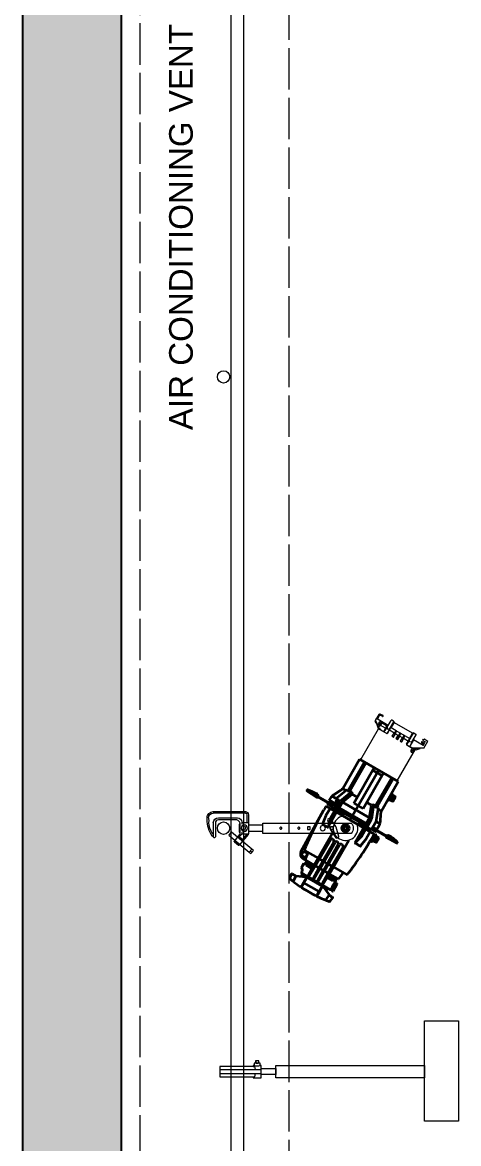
# Model space of a CAD drawing. Header units: inches. Extents: x -769 to 72, y -832 to 325.
# Drawn here: x -769.1 to -716.3, y -424.4 to -288.8 of the extents above; entities that cross this region are included whole.
import ezdxf

# ---------------------------------------------------------------- set-up
doc = ezdxf.new("R2010")
doc.units = ezdxf.units.IN
doc.header["$LTSCALE"] = 4.8
doc.header["$MEASUREMENT"] = 0
doc.header["$PDMODE"] = 1
doc.header["$PDSIZE"] = -2
doc.linetypes.add('Dash Style-1', pattern=[1.25, 1.04164, -0.20836])
doc.layers.add('None', color=7, linetype='Continuous', lineweight=35)
doc.layers.add('SEC - BOOMS', color=5, linetype='Continuous', lineweight=13)
doc.styles.add('Arial', font='Arial')

# ---------------------------------------------------------------- blocks, each defined once
blk = doc.blocks.new("Source 4 6' Barrel SV")
at = {"layer": 'None', "color": 7, "linetype": 'Continuous', "lineweight": 5}
for p, q in [((4.99, 3.35), (4.32, 2.62)), ((4.46, 2.52), (5, 3.36)), ((4.77, 3.12), (4.87, 3.33)), ((4.79, 2.72), (4.79, 1.91)), ((5.81, 3.39), (4.97, 3.39)), ((5.04, 3.38), (5.29, 3.38)), ((5.15, 2.72), (5.15, 1.91)), ((5.29, 3.38), (5.29, 1.75)), ((5.81, 3.28), (5.29, 3.28)), ((5.85, 2.86), (5.82, 3.26)), ((5.96, 2.87), (5.93, 3.27)), ((0, 2.55), (0, -2.55)), ((0, 2.55), (4.32, 2.55)), ((4.32, 2.62), (4.32, 1.39)), ((5, 1.75), (4.32, 1.81)), ((4.92, 1.38), (4.36, 1.33)), ((4.38, 1.81), (5.29, 1.81)), ((4.79, 2.52), (5.15, 2.52)), ((4.85, 1.85), (5.09, 1.85)), ((4.86, 1.46), (4.94, 1.7)), ((4.92, 1.38), (5.95, 1.38)), ((5, 1.75), (5.95, 1.75)), ((6, 1.39), (5.93, 1.29)), ((6.01, 1.43), (6.01, 1.69)), ((4.32, 0.51), (4.32, 0.63)), ((4.32, -0.06), (4.32, 0.06)), ((4.32, 0.06), (4.32, -0.06)), ((4.35, 0.66), (4.81, 0.64)), ((4.35, 0.66), (4.8, 0.66)), ((4.81, 0.51), (4.35, 0.48)), ((4.35, 0.48), (4.8, 0.48)), ((4.35, 0.09), (4.8, 0.09)), ((4.35, 0.09), (4.81, 0.07)), ((4.38, 1.33), (5.11, 1.33)), ((5.15, 0.62), (4.81, 0.64)), ((5.15, 0.52), (4.81, 0.51)), ((5.15, 0.05), (4.81, 0.07)), ((4.83, 0.7), (4.83, 1.33)), ((4.83, 0.44), (4.83, 0.14)), ((5.17, 0.6), (5.17, 1.27)), ((5.17, 1.27), (5.92, 1.27)), ((5.17, -1.27), (5.17, 0.6)), ((5.17, 0.55), (5.17, 0.59)), ((5.17, -0.02), (5.17, 0.02)), ((5.91, -1.26), (5.91, 1.25)), ((4.32, -0.51), (4.32, -0.63)), ((4.32, -0.63), (4.32, -0.51)), ((4.81, -0.07), (4.35, -0.09)), ((4.35, -0.09), (4.8, -0.09)), ((4.35, -0.48), (4.81, -0.51)), ((4.35, -0.48), (4.8, -0.48)), ((4.81, -0.64), (4.35, -0.66)), ((4.35, -0.66), (4.8, -0.66)), ((4.92, -1.38), (4.36, -1.33)), ((4.38, -1.33), (5.11, -1.33)), ((5.15, -0.05), (4.81, -0.07)), ((5.15, -0.52), (4.81, -0.51)), ((5.15, -0.62), (4.81, -0.64)), ((4.83, -0.14), (4.83, -0.43)), ((4.83, -0.72), (4.83, -1.33)), ((5.17, -0.59), (5.17, -0.55)), ((5.17, -1.27), (5.92, -1.27)), ((6, -1.39), (5.93, -1.29)), ((0, -2.55), (4.39, -2.55)), ((3.88, -2.55), (3.84, -2.41)), ((4.21, -2.55), (4.25, -2.41)), ((4.32, -1.38), (4.32, -2.3)), ((5, -1.75), (4.32, -1.81)), ((5, -3.37), (4.32, -2.3)), ((4.38, -1.81), (5.29, -1.81)), ((4.39, -2.65), (4.39, -2.4)), ((4.39, -2.65), (4.77, -3)), ((4.46, -2.32), (5.06, -3.37)), ((4.86, -1.46), (4.94, -1.7)), ((4.92, -1.38), (5.95, -1.38)), ((5, -1.75), (5.95, -1.75)), ((5.29, -1.75), (5.29, -3.14)), ((6.01, -1.43), (6.01, -1.69)), ((5.02, -3.37), (6, -3.37)), ((5.02, -3.37), (6, -3.37)), ((5.3, -3.15), (5.45, -3.15)), ((5.46, -2.81), (5.46, -3.14)), ((5.51, -2.76), (5.52, -2.76)), ((5.57, -2.81), (5.57, -3.14)), ((5.59, -3.15), (5.76, -3.15)), ((5.77, -2.82), (5.77, -3.14)), ((5.84, -2.76), (5.86, -2.76)), ((5.91, -2.79), (6, -2.9)), ((6.01, -2.93), (6.01, -3.36))]:
    blk.add_line(p, q, dxfattribs=at)
for centre, radius in [((4.97, 2.72), 0.114), ((4.97, 2.72), 0.0171), ((4.62, 2.65), 0.0549), ((4.05, -2.35), 0.114), ((4.05, -2.35), 0.0171)]:
    blk.add_circle(centre, radius, dxfattribs=at)
for centre, radius, start, end in [((4.97, 2.72), 0.18, 0, 180), ((4.97, 3.26), 0.125, 90.0501, 144.9945), ((5.04, 3.31), 0.0625, 90, 137.6195), ((5.81, 3.26), 0.125, 3.8625, 90.0501), ((5.81, 3.26), 0.0152, 3.8625, 90.0501), ((5.81, 3.26), 0.0152, 3.8625, 90.0501), ((5.9, 2.87), 0.0549, 183.8625, 3.8625), ((5.2, 2.04), 0.875, 147.3997, 180), ((4.38, 1.75), 0.0625, 90, 180), ((4.38, 1.39), 0.0625, 180, 270), ((4.85, 1.91), 0.0625, 180, 270), ((4.92, 1.45), 0.0625, 162.2095, 270), ((5, 1.69), 0.0625, 90, 162.2095), ((5.09, 1.91), 0.0625, 270, 0), ((5.95, 1.69), 0.0625, 0, 90), ((5.95, 1.45), 0.0625, 270, 0), ((5.95, 1.43), 0.0625, 325.9083, 0), ((4.35, 0.63), 0.0312, 87.1596, 180), ((4.35, 0.51), 0.0312, 180, 272.8404), ((4.35, 0.06), 0.0312, 87.1596, 180), ((4.76, 0.71), 0.0625, 275.6002, 0), ((4.76, 0.43), 0.0625, 0, 84.3998), ((4.76, 0.14), 0.0625, 275.6002, 0), ((4.88, 0.58), 0.0625, 105.4287, 180), ((4.88, 0.57), 0.0625, 180, 254.5713), ((4.88, 0), 0.0625, 105.4287, 180), ((5.11, 1.27), 0.0625, 0, 90), ((5.14, 0.59), 0.0312, 0, 86.6778), ((5.14, 0.55), 0.0312, 273.3222, 0), ((5.14, 0.02), 0.0312, 0, 86.6778), ((5.98, 1.25), 0.0625, 145.9083, 180), ((5.95, 1.26), 0.0312, 145.9083, 180), ((4.35, -0.06), 0.0312, 180, 272.8404), ((4.35, -0.51), 0.0312, 87.1596, 180), ((4.35, -0.63), 0.0312, 180, 272.8404), ((4.38, -1.39), 0.0625, 90, 180), ((4.76, -0.14), 0.0625, 0, 84.3998), ((4.76, -0.43), 0.0625, 275.6002, 0), ((4.76, -0.72), 0.0625, 0, 84.3998), ((4.88, 0), 0.0625, 180, 254.5713), ((4.88, -0.57), 0.0625, 105.4253, 180), ((4.88, -0.58), 0.0625, 180, 254.5747), ((5.11, -1.27), 0.0625, 270, 0), ((5.14, -0.02), 0.0312, 273.3222, 0), ((5.14, -0.55), 0.0312, 0, 86.6778), ((5.14, -0.59), 0.0312, 273.3222, 0), ((5.98, -1.25), 0.0625, 180, 214.0917), ((5.95, -1.26), 0.0312, 180, 214.0917), ((4.05, -2.35), 0.215, 343.3954, 196.6046), ((4.38, -1.75), 0.0625, 180, 270), ((5.2, -1.85), 0.875, 180, 212.6003), ((4.92, -1.45), 0.0625, 90, 197.7905), ((5, -1.69), 0.0625, 197.7905, 270), ((5.95, -1.45), 0.0625, 0, 90), ((5.95, -1.69), 0.0625, 270, 360), ((5.95, -1.43), 0.0625, 0, 34.0917), ((5.02, -3.36), 0.0125, 212.6003, 270), ((5.3, -3.14), 0.0125, 180, 270), ((5.45, -3.14), 0.0125, 270, 0), ((5.51, -2.81), 0.05, 90, 180), ((5.52, -2.81), 0.05, 0, 90), ((5.59, -3.14), 0.0125, 180, 270), ((5.76, -3.14), 0.0125, 270, 0), ((5.84, -2.82), 0.0625, 90, 180), ((5.86, -2.82), 0.0625, 35.7663, 90), ((5.95, -2.94), 0.0625, 0, 35.7663), ((6, -3.36), 0.0125, 270, 0)]:
    blk.add_arc(centre, radius, start, end, dxfattribs=at)
blk = doc.blocks.new('Source 4 Body SV')
at = {"layer": 'None'}
for p, q in [((1.56, 6.29), (1.5, 4.84)), ((1.53, 5.73), (1.64, 5.72)), ((1.53, 5.69), (1.64, 5.68)), ((1.53, 5.65), (1.64, 5.64)), ((1.53, 5.61), (1.64, 5.6)), ((1.54, 5.97), (1.65, 5.96)), ((1.54, 5.93), (1.65, 5.92)), ((1.54, 5.89), (1.65, 5.88)), ((1.54, 5.85), (1.65, 5.84)), ((1.54, 5.81), (1.65, 5.8)), ((1.54, 5.77), (1.64, 5.76)), ((1.55, 6.12), (1.66, 6.12)), ((1.55, 6.09), (1.66, 6.08)), ((1.55, 6.05), (1.66, 6.04)), ((1.55, 6.01), (1.65, 6)), ((1.6, 6.32), (1.66, 6.32)), ((1.6, 6.32), (1.67, 6.32)), ((1.65, 5.8), (1.64, 5.76)), ((1.64, 5.72), (1.64, 5.68)), ((1.64, 5.64), (1.64, 5.6)), ((1.66, 6.04), (1.65, 6)), ((1.65, 5.96), (1.65, 5.92)), ((1.65, 5.88), (1.65, 5.84)), ((1.66, 6.12), (1.66, 6.08)), ((1.68, 5.8), (1.67, 5.76)), ((1.67, 5.76), (1.79, 5.76)), ((1.67, 5.72), (1.67, 5.68)), ((1.67, 5.72), (1.8, 5.72)), ((1.67, 5.68), (1.8, 5.68)), ((1.67, 5.64), (1.67, 5.6)), ((1.67, 5.64), (1.81, 5.63)), ((1.67, 5.6), (1.81, 5.59)), ((1.69, 6.04), (1.68, 6)), ((1.68, 6), (1.76, 6)), ((1.68, 5.96), (1.76, 5.96)), ((1.68, 5.96), (1.68, 5.92)), ((1.68, 5.92), (1.77, 5.92)), ((1.68, 5.88), (1.68, 5.84)), ((1.68, 5.88), (1.78, 5.88)), ((1.68, 5.84), (1.78, 5.84)), ((1.68, 5.8), (1.79, 5.8)), ((1.69, 6.11), (1.69, 6.08)), ((1.69, 6.11), (1.74, 6.11)), ((1.69, 6.08), (1.74, 6.08)), ((1.69, 6.04), (1.75, 6.04)), ((1.71, 6.11), (1.7, 6.3)), ((1.78, 4.9), (1.74, 5.6)), ((1.51, 5.1), (1.76, 5.09)), ((1.53, 4.8), (1.73, 4.79)), ((1.54, 4.8), (1.6, 4.8)), ((1.6, 2.81), (1.6, 4.8)), ((1.66, 2.81), (1.66, 4.8)), ((1.78, 4.9), (1.77, 4.83)), ((1.81, 4.94), (1.82, 4.94)), ((-5.16, 3.24), (0.62, 3.37)), ((-4.8, 2.95), (-4.8, 1.06)), ((0.13, 2.81), (-0.94, 2.66)), ((1.13, 2.81), (0.13, 2.81)), ((1.13, 3.37), (1.13, -0.97)), ((1.46, 3.34), (1.46, 2.8)), ((1.56, 3.37), (1.49, 3.37)), ((1.52, 2.81), (1.96, 2.81)), ((1.56, 2.81), (1.56, 3.37)), ((1.69, 2.81), (1.69, 3.37)), ((1.72, 3.37), (1.69, 3.37)), ((1.72, 2.81), (1.72, 3.37)), ((1.75, 2.92), (1.84, 2.92)), ((1.75, 2.81), (1.75, 2.92)), ((1.84, 2.92), (1.84, 3.08)), ((1.84, 3.08), (1.91, 3.08)), ((1.91, 3.08), (1.91, 3.37)), ((1.91, 3.37), (2.33, 3.37)), ((1.96, 2.67), (1.96, 3.37)), ((2.54, 3.35), (2.54, 2.81)), ((2.54, 3.35), (2.54, 2.43)), ((2.54, 2.81), (4.16, 2.18)), ((3.7, 2.77), (2.73, 3.28)), ((-5.76, 1.06), (-5.76, 2.62)), ((-5.76, 2.32), (-4.8, 2.44)), ((-0.99, 2.6), (-0.99, 1.95)), ((1.13, 1.89), (-0.93, 1.89)), ((0.13, 2.18), (-0.91, 1.91)), ((1.13, 2.18), (0.13, 2.18)), ((1.13, 2.57), (1.39, 2.57)), ((1.39, 2.69), (1.39, 2.06)), ((1.39, 2.06), (1.39, 1.03)), ((1.46, 1.76), (1.46, -1.76)), ((1.52, 2.18), (2.52, 2.18)), ((1.56, 1.99), (1.56, -1.99)), ((1.56, 1.99), (1.75, 1.99)), ((1.6, -1.99), (1.6, 1.99)), ((1.65, 2.57), (1.65, 2.43)), ((1.66, -1.99), (1.66, 1.99)), ((1.69, -1.99), (1.69, 1.99)), ((1.72, -1.99), (1.72, 1.99)), ((1.75, 2.67), (1.96, 2.67)), ((1.75, 2.33), (2.44, 2.33)), ((1.75, 1.99), (1.75, -1.99)), ((1.75, 1.89), (2.52, 1.89)), ((1.85, 2.57), (2.24, 2.57)), ((1.85, 2.43), (2.24, 2.43)), ((2.26, 2.5), (2.32, 2.51)), ((2.26, 2.49), (2.32, 2.48)), ((2.33, 2.57), (2.32, 2.51)), ((2.33, 2.42), (2.32, 2.48)), ((2.34, 2.57), (2.35, 2.51)), ((2.34, 2.42), (2.35, 2.48)), ((2.4, 2.5), (2.35, 2.51)), ((2.4, 2.49), (2.35, 2.48)), ((2.54, 1.89), (2.54, -1.89)), ((2.56, 2.18), (4.16, 1.56)), ((2.56, 1.88), (3.97, 1.34)), ((3.97, 2.7), (3.97, 2.26)), ((3.97, 2), (8.09, 2)), ((4.16, 1.81), (3.97, 2)), ((4.16, 1.56), (3.97, 1.34)), ((3.99, 2.7), (8.09, 2.7)), ((4.16, 2.18), (4.16, 2)), ((4.16, 1.81), (8.09, 1.81)), ((4.16, 1.81), (4.16, 1.56)), ((8.09, 2.7), (8.09, -2.71)), ((-5.8, 1.06), (-7.31, 1.02)), ((-5.8, 0.9), (-7.31, 0.93)), ((-5.8, 0.39), (-7.31, 0.35)), ((-5.8, 0.23), (-7.31, 0.26)), ((-5.76, 0.39), (-5.76, 0.9)), ((-5.76, -0.23), (-5.76, 0.23)), ((-4.8, 0.89), (-4.8, 0.39)), ((-4.8, 0.22), (-4.8, -0.22)), ((-1.93, 0.71), (-1.93, 0.58)), ((-1.93, 0.04), (-1.93, -0.04)), ((8.09, 0), (1.16, 0)), ((1.42, 1), (1.46, 1)), ((3.13, 0.66), (8.09, 0.66)), ((3.13, 0.66), (3.13, 0)), ((3.13, -0.66), (3.13, 0)), ((3.97, 1.34), (3.97, 0.66)), ((7.71, 0.66), (7.71, 0)), ((7.71, -0.66), (7.71, 0)), ((-5.8, -0.23), (-7.31, -0.26)), ((-5.8, -0.39), (-7.31, -0.35)), ((-5.8, -0.9), (-7.31, -0.93)), ((-5.8, -1.06), (-7.31, -1.02)), ((-5.76, -0.9), (-5.76, -0.39)), ((-5.76, -2.29), (-5.76, -1.06)), ((-4.8, -0.39), (-4.8, -0.89)), ((-4.8, -1.06), (-4.8, -3)), ((-1.93, -0.58), (-1.93, -0.71)), ((1.13, -0.97), (1.13, -3.37)), ((1.39, -2.06), (1.39, -1.03)), ((1.42, -1), (1.46, -1)), ((2.56, -1.88), (3.97, -1.34)), ((3.13, -0.66), (8.09, -0.66)), ((3.97, -1.34), (3.97, -0.66)), ((4.16, -1.56), (3.97, -1.34)), ((-4.8, -2.44), (-5.74, -2.32)), ((-0.99, -2.6), (-0.99, -1.95)), ((0.13, -2.81), (-0.94, -2.66)), ((1.13, -1.89), (-0.93, -1.89)), ((0.13, -2.19), (-0.91, -1.91)), ((1.13, -2.19), (0.13, -2.19)), ((1.13, -2.57), (1.39, -2.57)), ((1.39, -2.68), (1.39, -2.06)), ((1.52, -2.19), (2.52, -2.19)), ((1.56, -1.99), (1.75, -1.99)), ((1.75, -1.89), (2.52, -1.89)), ((2.54, -2.81), (4.16, -2.19)), ((2.56, -2.18), (4.16, -1.56)), ((4.16, -1.81), (3.97, -2)), ((3.97, -2), (8.09, -2)), ((3.97, -2.71), (3.97, -2.26)), ((3.99, -2.71), (8.09, -2.71)), ((4.16, -1.81), (4.16, -1.56)), ((4.16, -1.81), (8.09, -1.81)), ((4.16, -2.19), (4.16, -2)), ((5.47, -2.71), (5.47, -2.81)), ((6.47, -2.71), (6.47, -2.81)), ((1.13, -2.81), (0.13, -2.81)), ((0.17, -3.45), (0.16, -3.56)), ((0.16, -3.56), (1.16, -3.56)), ((1.17, -3.46), (0.17, -3.45)), ((0.26, -3.59), (0.17, -3.57)), ((0.34, -4.08), (0.31, -3.65)), ((0.42, -4.08), (0.39, -3.65)), ((0.5, -4.08), (0.53, -3.65)), ((0.55, -3.45), (0.55, -3.37)), ((0.61, -3.84), (0.58, -4.09)), ((0.67, -3.84), (0.7, -4.09)), ((0.78, -4.08), (0.75, -3.65)), ((0.79, -3.45), (0.79, -3.37)), ((0.87, -4.08), (0.9, -3.66)), ((0.99, -4.08), (1.02, -3.65)), ((1.07, -3.6), (1.16, -3.58)), ((1.17, -3.46), (1.16, -3.56)), ((1.46, -2.8), (1.46, -3.31)), ((1.52, -2.81), (2.54, -2.81)), ((1.53, -3.37), (1.56, -3.37)), ((1.56, -2.81), (1.56, -3.37)), ((1.6, -2.81), (1.6, -4.8)), ((1.66, -2.81), (1.66, -4.8)), ((1.69, -3.37), (1.69, -2.81)), ((1.72, -3.37), (1.69, -3.37)), ((1.72, -3.37), (1.72, -2.81)), ((1.75, -2.81), (1.75, -3.37)), ((1.75, -3.37), (2.33, -3.37)), ((2.54, -2.81), (2.54, -3.35)), ((3.7, -2.77), (2.73, -3.28)), ((5.47, -2.81), (6.47, -2.81)), ((5.57, -2.84), (5.48, -2.83)), ((5.65, -3.33), (5.62, -2.9)), ((5.66, -3.34), (6.29, -3.34)), ((5.73, -3.33), (5.69, -2.91)), ((5.81, -3.33), (5.84, -2.91)), ((5.92, -3.1), (5.89, -3.34)), ((5.98, -3.1), (6.01, -3.34)), ((6.09, -3.33), (6.06, -2.91)), ((6.18, -3.33), (6.21, -2.91)), ((6.3, -3.33), (6.33, -2.9)), ((6.38, -2.84), (6.46, -2.83)), ((0.35, -4.09), (0.98, -4.1)), ((1.56, -6.29), (1.5, -4.84)), ((1.51, -5.1), (1.76, -5.09)), ((1.53, -4.8), (1.73, -4.79)), ((1.54, -4.8), (1.6, -4.8)), ((1.78, -4.9), (1.74, -5.6)), ((1.78, -4.9), (1.77, -4.83)), ((1.81, -4.94), (1.82, -4.94)), ((1.53, -5.61), (1.64, -5.6)), ((1.53, -5.65), (1.64, -5.64)), ((1.53, -5.69), (1.64, -5.68)), ((1.53, -5.73), (1.64, -5.72)), ((1.54, -5.77), (1.64, -5.76)), ((1.54, -5.81), (1.65, -5.8)), ((1.54, -5.85), (1.65, -5.84)), ((1.54, -5.89), (1.65, -5.88)), ((1.54, -5.93), (1.65, -5.92)), ((1.54, -5.97), (1.65, -5.96)), ((1.55, -6.01), (1.65, -6)), ((1.55, -6.05), (1.66, -6.04)), ((1.55, -6.09), (1.66, -6.08)), ((1.55, -6.12), (1.66, -6.12)), ((1.6, -6.32), (1.67, -6.32)), ((1.6, -6.32), (1.66, -6.32)), ((1.64, -5.64), (1.64, -5.6)), ((1.64, -5.72), (1.64, -5.68)), ((1.65, -5.8), (1.64, -5.76)), ((1.65, -5.88), (1.65, -5.84)), ((1.65, -5.96), (1.65, -5.92)), ((1.66, -6.04), (1.65, -6)), ((1.66, -6.12), (1.66, -6.08)), ((1.67, -5.6), (1.81, -5.59)), ((1.67, -5.64), (1.67, -5.6)), ((1.67, -5.64), (1.81, -5.63)), ((1.67, -5.68), (1.8, -5.68)), ((1.67, -5.72), (1.67, -5.68)), ((1.67, -5.72), (1.8, -5.72)), ((1.67, -5.76), (1.79, -5.76)), ((1.68, -5.8), (1.67, -5.76)), ((1.68, -5.8), (1.79, -5.8)), ((1.68, -5.84), (1.78, -5.84)), ((1.68, -5.88), (1.68, -5.84)), ((1.68, -5.88), (1.78, -5.88)), ((1.68, -5.92), (1.77, -5.92)), ((1.68, -5.96), (1.68, -5.92)), ((1.68, -5.96), (1.76, -5.96)), ((1.68, -6), (1.76, -6)), ((1.69, -6.04), (1.68, -6)), ((1.69, -6.04), (1.75, -6.04)), ((1.69, -6.08), (1.74, -6.08)), ((1.69, -6.11), (1.69, -6.08)), ((1.69, -6.11), (1.74, -6.11)), ((1.71, -6.11), (1.7, -6.3))]:
    blk.add_line(p, q, dxfattribs=at)
at = {"layer": 'None', "linetype": 'Continuous'}
for p, q in [((-8.06, 2.89), (-8.58, 2.82)), ((-8.01, 2.84), (-8.01, 2.51)), ((-8.01, 2.78), (-8.01, 2.7)), ((-7.99, 2.33), (-8.65, 2.28)), ((-8.01, 2.7), (-8.01, 2.55)), ((-8.01, 2.69), (-8.01, 2.51)), ((-8.01, 2.55), (-8.01, 2.51)), ((-7.98, 2.33), (-7.97, 2.33)), ((-7.97, 2.31), (-7.52, 1.25)), ((-7.39, 1.8), (-7.39, 1.02)), ((-7.36, 1.87), (-7.36, 1.86)), ((-7.36, 1.86), (-7.36, 1.04)), ((-7.36, 1.82), (-7.36, 1.83)), ((-6.91, 2.07), (-6.91, 2.12)), ((-6.26, 2.27), (-6.82, 2.22)), ((-6.82, 2.22), (-6.82, 2.14)), ((-6.26, 2.05), (-6.26, 2.27)), ((-5.76, 1.91), (-6.26, 1.86)), ((-6.26, 1.86), (-6.26, 1.05)), ((-5.76, 1.62), (-6.26, 1.6)), ((-5.76, 1.58), (-6.26, 1.53)), ((-5.76, 1.46), (-6.26, 1.4)), ((-5.76, 1.39), (-6.26, 1.34)), ((-6.25, 2.05), (-5.76, 2.08)), ((-8.85, 1), (-8.86, 0.96)), ((-8.86, 0.86), (-8.86, 0.86)), ((-8.85, 1.11), (-8.85, 1.11)), ((-8.85, 1.11), (-8.85, 1.11)), ((-8.85, 1.09), (-8.85, 1.03)), ((-8.85, 1.05), (-8.85, 1.03)), ((-8.85, 1.03), (-8.85, 1)), ((-8.85, 1), (-8.85, 1)), ((-8.66, 1.06), (-8.79, 1.06)), ((-8.76, 1.11), (-8.63, 1.11)), ((-8.63, 1.11), (-8.24, 1.12)), ((-8.25, 1.06), (-8.27, 1.06)), ((-8.25, -1.06), (-8.25, 1.06)), ((-8.24, 1.12), (-8.22, 1.12)), ((-8.22, 1.12), (-7.5, 1.13)), ((-7.48, 1.07), (-7.48, 1.05)), ((-7.48, 1.05), (-7.48, -1.05)), ((-7.48, 0.9), (-7.39, 0.9)), ((-7.48, 0.26), (-7.39, 0.25)), ((-7.39, 0.9), (-7.39, 0.38)), ((-7.39, 0.25), (-7.39, -0.25)), ((-7.36, 0.91), (-7.36, 0.38)), ((-7.36, 0.26), (-7.36, -0.26)), ((-5.76, 1.23), (-6.26, 1.18)), ((-5.76, 1.15), (-6.26, 1.12)), ((-5.74, 1.06), (-1.05, 1.06)), ((-5.74, 0.89), (-2.12, 0.89)), ((-5.74, 0.39), (-2.12, 0.39)), ((-5.74, 0.22), (-2.12, 0.22)), ((1.05, 1.06), (1.13, 1.06)), ((-8.86, -0.86), (-8.86, -0.86)), ((-8.86, -0.96), (-8.85, -1)), ((-8.84, -1.17), (-8.85, -1.11)), ((-8.79, -1.06), (-8.66, -1.06)), ((-8.63, -1.11), (-8.76, -1.11)), ((-8.24, -1.12), (-8.63, -1.11)), ((-8.27, -1.06), (-8.25, -1.06)), ((-8.22, -1.12), (-8.24, -1.12)), ((-7.5, -1.13), (-8.22, -1.12)), ((-7.52, -1.25), (-7.97, -2.31)), ((-7.48, -0.37), (-7.39, -0.38)), ((-7.48, -1.02), (-7.39, -1.02)), ((-7.48, -1.05), (-7.48, -1.07)), ((-7.39, -0.38), (-7.39, -0.9)), ((-7.39, -1.02), (-7.39, -1.81)), ((-7.36, -0.38), (-7.36, -0.91)), ((-7.36, -2.14), (-7.36, -1.04)), ((-6.26, -1.05), (-6.26, -1.86)), ((-6.26, -1.18), (-5.76, -1.23)), ((-5.74, -0.22), (-2.12, -0.22)), ((-5.74, -0.39), (-2.12, -0.39)), ((-5.74, -0.89), (-2.12, -0.89)), ((-5.74, -1.06), (-1.05, -1.06)), ((1.05, -1.06), (1.13, -1.06)), ((-8.65, -2.28), (-7.99, -2.33)), ((-8.01, -2.51), (-8.01, -2.83)), ((-8.01, -2.51), (-8.01, -2.55)), ((-8.01, -2.51), (-8.01, -2.69)), ((-8.01, -2.55), (-8.01, -2.7)), ((-7.97, -2.32), (-7.98, -2.33)), ((-7.7, -1.67), (-7.51, -1.77)), ((-7.38, -1.88), (-7.38, -1.85)), ((-7.38, -1.88), (-7.36, -1.88)), ((-7.38, -2.07), (-7.38, -1.88)), ((-7.38, -2.07), (-7.36, -2.07)), ((-7.37, -1.86), (-7.37, -1.86)), ((-7.34, -2.17), (-7.33, -2.17)), ((-7.33, -2.17), (-7.33, -2.38)), ((-6.88, -2.38), (-7.33, -2.38)), ((-6.88, -2.5), (-7.33, -2.5)), ((-7.3, -2.5), (-6.88, -2.5)), ((-6.86, -2.15), (-6.86, -2.16)), ((-6.86, -2.24), (-6.86, -2.16)), ((-6.86, -2.24), (-6.85, -2.24)), ((-6.86, -2.25), (-6.86, -2.24)), ((-6.86, -2.25), (-6.86, -2.25)), ((-6.86, -2.38), (-6.86, -2.25)), ((-6.86, -2.27), (-6.85, -2.27)), ((-6.85, -2.38), (-6.86, -2.38)), ((-6.86, -2.38), (-6.86, -2.38)), ((-6.86, -2.38), (-6.86, -2.38)), ((-6.86, -2.38), (-6.86, -2.39)), ((-6.86, -2.49), (-6.86, -2.39)), ((-6.85, -2.24), (-6.26, -2.23)), ((-6.4, -2.27), (-6.85, -2.27)), ((-6.85, -2.38), (-6.4, -2.38)), ((-6.85, -2.5), (-6.4, -2.5)), ((-6.85, -2.5), (-6.85, -2.5)), ((-6.4, -2.38), (-6.4, -2.25)), ((-6.26, -1.4), (-5.76, -1.46)), ((-6.26, -1.6), (-5.76, -1.62)), ((-6.26, -2.06), (-6.26, -2.18)), ((-6.26, -2.18), (-6.26, -2.23)), ((-6.26, -2.23), (-6.13, -2.23)), ((-6.25, -1.86), (-5.76, -1.91)), ((-5.76, -2.08), (-6.23, -2.05)), ((-6.11, -2.06), (-6.11, -2.06)), ((-6.11, -2.06), (-6.11, -2.09)), ((-6.11, -2.09), (-6.11, -2.14)), ((-6.11, -2.14), (-6.11, -2.21)), ((-8.58, -2.82), (-8.06, -2.88)), ((-8.01, -2.78), (-8.01, -2.8))]:
    blk.add_line(p, q, dxfattribs=at)
at = {"layer": 'None', "color": 7, "linetype": 'Continuous', "lineweight": 5}
blk.add_line((-8.67, -2.73), (-8.66, -2.75), dxfattribs=at)
at = {"layer": 'None', "linetype": 'Continuous'}
for points in [[(-8.73, 2.28), (-8.72, 2.4), (-8.7, 2.5), (-8.69, 2.58), (-8.68, 2.65), (-8.67, 2.7), (-8.67, 2.73), (-8.67, 2.74), (-8.67, 2.74)], [(-8.01, 2.51), (-8, 2.42), (-7.97, 2.33)], [(-7.38, 1.82), (-7.47, 1.79), (-7.7, 1.68)], [(-7.38, 1.82), (-7.38, 1.82), (-7.39, 1.8)], [(-7.05, 2), (-7.13, 1.98), (-7.34, 1.9)], [(-6.91, 2.07), (-6.9, 2.07), (-6.91, 2.07), (-6.92, 2.06), (-6.95, 2.04), (-6.98, 2.03), (-7.03, 2.01), (-7.05, 2)], [(-6.26, 2.05), (-6.26, 2.05), (-6.26, 2.05), (-6.26, 2.05), (-6.26, 2.05), (-6.25, 2.05)], [(-8.85, 1.11), (-8.85, 1.11), (-8.84, 1.17)], [(-8.27, 1.06), (-8.46, 1.06), (-8.66, 1.06)], [(-8.22, 1.12), (-8.22, 1.12), (-8.23, 1.12), (-8.23, 1.11), (-8.24, 1.11), (-8.24, 1.1), (-8.25, 1.09), (-8.25, 1.08), (-8.25, 1.06)], [(-7.5, 1.08), (-7.68, 1.08), (-8.23, 1.07)], [(-7.48, 1.07), (-7.48, 1.07), (-7.48, 1.08), (-7.49, 1.08), (-7.49, 1.08), (-7.49, 1.08), (-7.49, 1.08), (-7.49, 1.08), (-7.5, 1.08)], [(-7.39, 1.02), (-7.45, 1.02), (-7.48, 1.02)], [(-7.39, 0.38), (-7.45, 0.38), (-7.48, 0.37)], [(-7.39, 1.02), (-7.38, 1.02), (-7.38, 1.02), (-7.37, 1.03), (-7.37, 1.03), (-7.37, 1.03), (-7.37, 1.03), (-7.36, 1.03), (-7.36, 1.04)], [(-7.39, 0.9), (-7.38, 0.9), (-7.38, 0.9), (-7.37, 0.9), (-7.37, 0.91), (-7.37, 0.91), (-7.37, 0.91), (-7.36, 0.91), (-7.36, 0.91)], [(-7.36, 1.04), (-7.36, 1.03), (-7.36, 1.03), (-7.35, 1.03), (-7.35, 1.02), (-7.34, 1.02), (-7.34, 1.02)], [(-7.36, 0.91), (-7.36, 0.91), (-7.36, 0.91), (-7.35, 0.9), (-7.35, 0.9), (-7.34, 0.9), (-7.34, 0.9)], [(-8.85, -1.08), (-8.85, -1.05), (-8.85, -1)], [(-8.85, -1.08), (-8.85, -1.09), (-8.85, -1.09)], [(-8.85, -1.09), (-8.85, -1.11), (-8.85, -1.11)], [(-8.66, -1.06), (-8.47, -1.06), (-8.27, -1.06)], [(-8.22, -1.12), (-8.22, -1.12), (-8.23, -1.12), (-8.23, -1.11), (-8.24, -1.1), (-8.24, -1.1), (-8.25, -1.09), (-8.25, -1.08), (-8.25, -1.06)], [(-8.23, -1.07), (-8.03, -1.07), (-7.5, -1.08)], [(-7.48, -1.07), (-7.48, -1.07), (-7.48, -1.07), (-7.49, -1.08), (-7.49, -1.08), (-7.49, -1.08), (-7.49, -1.08), (-7.49, -1.08), (-7.5, -1.08)], [(-7.39, -0.25), (-7.45, -0.26), (-7.48, -0.26)], [(-7.39, -0.9), (-7.45, -0.9), (-7.48, -0.9)], [(-7.39, -0.9), (-7.38, -0.9), (-7.38, -0.9), (-7.37, -0.9), (-7.37, -0.91), (-7.37, -0.91), (-7.37, -0.91), (-7.36, -0.91), (-7.36, -0.91)], [(-7.39, -1.02), (-7.38, -1.02), (-7.38, -1.02), (-7.37, -1.03), (-7.37, -1.03), (-7.37, -1.03), (-7.37, -1.03), (-7.36, -1.03), (-7.36, -1.04)], [(-7.36, -0.91), (-7.36, -0.91), (-7.36, -0.91), (-7.35, -0.9), (-7.34, -0.9), (-7.34, -0.9), (-7.34, -0.9)], [(-7.34, -1.02), (-7.34, -1.02), (-7.35, -1.02), (-7.35, -1.03), (-7.36, -1.03), (-7.36, -1.03), (-7.36, -1.04)], [(-6.26, -1.12), (-6.25, -1.12), (-5.93, -1.14), (-5.76, -1.15)], [(-6.26, -1.34), (-6.25, -1.34), (-5.93, -1.37), (-5.76, -1.39)], [(-7.97, -2.32), (-8, -2.42), (-8.01, -2.51)], [(-7.39, -1.81), (-7.38, -1.85), (-7.37, -1.86)], [(-6.26, -1.53), (-6.25, -1.53), (-5.93, -1.56), (-5.76, -1.58)], [(-6.26, -1.86), (-6.26, -1.86), (-6.26, -1.86), (-6.26, -1.86), (-6.26, -1.86), (-6.25, -1.86)], [(-6.26, -2.06), (-6.26, -2.06), (-6.26, -2.06), (-6.25, -2.05), (-6.24, -2.05), (-6.23, -2.05)]]:
    blk.add_lwpolyline(points, dxfattribs=at)
at = {"layer": 'None'}
blk.add_lwpolyline([(-0.09, 0.27), (-0.28, 0.05), (-0.19, -0.22), (0.09, -0.27), (0.28, -0.05), (0.19, 0.22)], close=True, dxfattribs=at)
at = {"layer": 'None', "linetype": 'Continuous'}
blk.add_lwpolyline([(-6.86, -2.15, 0.000746), (-6.27, -2.18), (-6.26, -2.18)], format="xyb", dxfattribs=at)
at = {"layer": 'None'}
for centre, radius in [((-5.23, 2.7), 0.312), ((2.33, 2.5), 0.114), ((0, 0), 0.443), ((0, 0), 0.235)]:
    blk.add_circle(centre, radius, dxfattribs=at)
for centre, radius, start, end in [((1.6, 6.29), 0.0375, 87.619, 177.619), ((1.67, 6.28), 0.0375, 32.7784, 87.619), ((-5.12, 4.82), 6.98, 1.2592, 12.2457), ((1.54, 4.84), 0.0375, 177.619, 267.619), ((1.73, 4.83), 0.0375, 267.619, 357.619), ((1.81, 4.9), 0.0375, 87.619, 177.619), ((1.82, 4.98), 0.0375, 267.619, 0.8842), ((-5.14, 2.62), 0.625, 91.5292, 180), ((-4.74, 2.95), 0.0625, 97.4511, 180), ((0.85, -39.81), 43.18, 92.3002, 97.4511), ((0.85, -39.81), 43.18, 89.6333, 90.3), ((1.52, 2.69), 0.125, 90, 180), ((1.49, 3.34), 0.0312, 90, 180), ((2.33, 2.5), 0.875, 62.7864, 90), ((3.99, 3.33), 0.625, 242.7864, 270), ((-0.93, 2.6), 0.0625, 97.8238, 180), ((-0.93, 1.97), 0.0625, 180, 284.9316), ((-0.93, 1.95), 0.0625, 180, 270), ((-0.93, 1.95), 0.0625, 180, 270), ((1.52, 2.06), 0.125, 90, 180), ((1.59, 1.76), 0.125, 101.537, 180), ((1.75, 2.57), 0.1, 90, 180), ((1.75, 2.43), 0.1, 180, 270), ((1.85, 2.5), 0.0684, 90, 270), ((2.26, 2.5), 0.0044, 100.317, 259.683), ((2.33, 2.57), 0.0044, 10.317, 169.683), ((2.33, 2.42), 0.0044, 190.317, 349.683), ((2.4, 2.5), 0.0044, 280.317, 79.683), ((2.44, 2.43), 0.1, 270, 0), ((2.52, 2.06), 0.125, 68.9033, 90), ((2.52, 1.76), 0.125, 68.9033, 90), ((-5.74, 0.98), 0.0835, 90, 270), ((-5.74, 0.31), 0.0835, 90, 270), ((-4.83, 0.98), 0.111, 131.7636, 229.7851), ((-4.83, 0.31), 0.111, 131.7636, 229.7851), ((-2.12, 0.71), 0.187, 0, 90), ((-2.12, 0.58), 0.187, 270, 0), ((-2.12, 0.04), 0.187, 0, 90), ((1.42, 1.03), 0.0312, 180, 270), ((-5.74, -0.31), 0.0835, 90, 270), ((-5.74, -0.98), 0.0835, 90, 270), ((-4.83, -0.31), 0.111, 131.7636, 229.7851), ((-4.83, -0.98), 0.111, 131.7636, 229.7851), ((-2.12, -0.04), 0.187, 270, 0), ((-2.12, -0.58), 0.187, 0, 90), ((-2.12, -0.71), 0.188, 270, 0), ((1.42, -1.03), 0.0312, 90, 180), ((-5.73, -2.29), 0.03, 180, 263), ((-0.93, -1.95), 0.0625, 90, 180), ((-0.93, -1.95), 0.0625, 90, 180), ((-0.93, -1.97), 0.0625, 75.0684, 180), ((-0.93, -2.6), 0.0625, 180, 262.1762), ((1.52, -2.06), 0.125, 180, 270), ((1.52, -2.68), 0.125, 180, 270), ((1.59, -1.76), 0.125, 180, 258.463), ((2.52, -1.76), 0.125, 270, 291.0967), ((2.52, -2.06), 0.125, 270, 291.0967), ((3.99, -3.33), 0.625, 90, 117.2136), ((0.85, 39.81), 43.18, 262.4761, 270.3667), ((0.85, 39.81), 43.18, 262.4761, 270.3667), ((0.18, -3.56), 0.0125, 179.6985, 256.9527), ((0.25, -3.65), 0.0625, 3.7841, 76.9527), ((0.32, -3.66), 0.0625, 3.7841, 89.6985), ((0.6, -3.66), 0.0625, 89.6985, 175.6128), ((0.64, -3.84), 0.0331, 359.6985, 179.6985), ((0.69, -3.66), 0.0625, 3.7841, 89.6985), ((0.96, -3.66), 0.0625, 89.6985, 175.6128), ((1.08, -3.66), 0.0625, 102.4442, 175.6128), ((1.15, -3.56), 0.0125, 282.4442, 359.6985), ((1.53, -3.31), 0.0625, 180, 270), ((2.33, -2.5), 0.875, 270, 297.2136), ((5.48, -2.81), 0.0125, 180, 257.2543), ((5.55, -2.91), 0.0625, 4.0856, 77.2543), ((5.63, -2.91), 0.0625, 4.0856, 90), ((5.66, -3.33), 0.0125, 184.0856, 270), ((5.74, -3.33), 0.0125, 184.0856, 270), ((5.8, -3.33), 0.0125, 270, 355.9144), ((5.9, -2.91), 0.0625, 90, 175.9144), ((5.95, -3.1), 0.0331, 0, 180), ((6, -2.91), 0.0625, 4.0856, 90), ((6.1, -3.33), 0.0125, 184.0856, 270), ((6.16, -3.33), 0.0125, 270, 355.9144), ((6.27, -2.91), 0.0625, 90, 175.9144), ((6.29, -3.33), 0.0125, 270, 355.9144), ((6.39, -2.91), 0.0625, 102.7457, 175.9144), ((6.46, -2.81), 0.0125, 282.7457, 0), ((0.35, -4.08), 0.0125, 183.7841, 269.6985), ((0.43, -4.08), 0.0125, 183.7841, 269.6985), ((0.49, -4.08), 0.0125, 269.6985, 355.6128), ((0.79, -4.08), 0.0125, 183.7841, 269.6985), ((0.85, -4.08), 0.0125, 269.6985, 355.6128), ((0.98, -4.08), 0.0125, 269.6985, 355.6128), ((1.54, -4.84), 0.0375, 92.381, 182.381), ((-5.12, -4.82), 6.98, 347.7543, 358.7408), ((1.73, -4.83), 0.0375, 2.381, 92.381), ((1.81, -4.9), 0.0375, 182.381, 272.381), ((1.82, -4.98), 0.0375, 359.1158, 92.381), ((1.6, -6.29), 0.0375, 182.381, 272.381), ((1.67, -6.28), 0.0375, 272.381, 327.2216)]:
    blk.add_arc(centre, radius, start, end, dxfattribs=at)
at = {"layer": 'None', "linetype": 'Continuous'}
for centre, radius, start, end in [((-8.57, 2.72), 0.0987, 96.3618, 163.8774), ((-8.06, 2.84), 0.05, 0, 97), ((8.49, 0), 17.38, 172.4573, 176.1499), ((-8.7, 2.06), 0.23, 76.8709, 98.6943), ((-7.98, 2.31), 0.0223, 93.9318, 121.9391), ((-7.51, 2.51), 0.5, 201.2102, 202.76), ((-7.39, 1.85), 0.03, 292.2364, 0), ((-7.33, 1.87), 0.03, 110.0376, 180.0088), ((-6.81, 2.12), 0.1, 95, 180), ((-6.81, 2.04), 0.0996, 94.2549, 161.7183), ((8.49, 0), 17.38, 176.8215, 183.1785), ((7.19, 0.06), 16.08, 177.1449, 177.3239), ((3.01, 0.35), 11.88, 176.3132, 176.4389), ((-8.76, 1.01), 0.0993, 91.7883, 160.3349), ((-8.79, 0.98), 0.0809, 89.6635, 140.1364), ((-8.22, 0.86), 0.203, 93.1687, 99.532), ((-7.98, 1.05), 0.5, 16.5572, 22.76), ((-7.98, 1.05), 0.5, 8.1824, 16.5572), ((-7.5, 1.12), 0.01, 8.1824, 91), ((-7.98, 1.05), 0.5, 2.3452, 8.1824), ((-7.38, 0.42), 0.0445, 261.3731, 296.2654), ((-7.38, 0.32), 0.062, 263.6593, 288.309), ((-7.34, 0.44), 0.0641, 250.0897, 274.9538), ((-7.34, 0.32), 0.0648, 249.5391, 274.1923), ((7.13, -0.06), 16.02, 182.6766, 182.8383), ((-8.79, -0.98), 0.0809, 219.1411, 270.3365), ((-8.76, -1.01), 0.0993, 199.6651, 268.2117), ((8.49, 0), 17.38, 183.8501, 187.5427), ((-8.22, -0.86), 0.203, 260.468, 266.8313), ((-7.98, -1.05), 0.5, 337.24, 343.4428), ((-7.5, -1.12), 0.01, 269, 351.8176), ((-7.98, -1.05), 0.5, 343.4428, 351.8176), ((-7.98, -1.05), 0.5, 351.8176, 357.6548), ((-7.38, -0.32), 0.062, 71.691, 96.3407), ((-7.38, -0.42), 0.0445, 63.7346, 98.6269), ((-7.34, -0.32), 0.0644, 85.7427, 110.5663), ((-7.34, -0.42), 0.0454, 79.4621, 114.8514), ((-8.7, -2.06), 0.23, 261.3057, 283.1291), ((8.27, -0.03), 17.15, 187.5296, 189.0624), ((-7.98, -2.31), 0.0223, 238.0609, 266.0682), ((-7.51, -2.51), 0.5, 157.24, 158.7898), ((-7.62, -2.07), 0.324, 40.3812, 69.6567), ((-7.33, -2.44), 0.06, 90, 270), ((-7.39, -1.89), 0.03, 0.0321, 43.1668), ((-7.33, -2.14), 0.03, 180, 265), ((-7.05, -4.37), 2.21, 95.1154, 97.2161), ((-7.06, -5.76), 3.6, 86.938, 93.0629), ((-2.23, -2.44), 4.65, 179.2606, 180.7394), ((-6.88, -2.4), 0.015, 0, 89.9969), ((-6.88, -2.48), 0.015, 270, 0), ((-6.86, -2.39), 0.00504, 90.3684, 179.6422), ((-6.85, -2.49), 0.0106, 179.2866, 266.3693), ((-6.38, -2.25), 0.015, 91, 181.2172), ((-6.4, -2.44), 0.06, 270, 90), ((-6.13, -2.21), 0.015, 271, 0), ((-8.57, -2.72), 0.0997, 195.0241, 263.1028), ((-8.06, -2.83), 0.05, 263, 0)]:
    blk.add_arc(centre, radius, start, end, dxfattribs=at)
at = {"layer": 'None', "color": 7, "linetype": 'Continuous', "lineweight": 5}
blk.add_arc((0, 0), 1.49, 40.823, 319.177, dxfattribs=at)
blk = doc.blocks.new('Source 4 Yoke SV')
at = {"layer": 'None', "color": 7, "linetype": 'Continuous', "lineweight": 5}
for points in [[(0.62, -0.7, -0.183869), (0, -0.94, -0.183869), (-0.63, -0.7), (-0.63, 9.87), (-0.63, 10), (0.62, 10), (0.62, 9.87)], [(0, 7.96, 0.414214), (-0.13, 7.83, 0.414214), (0, 7.7, 0.414214), (0.13, 7.83, 0.414214)], [(0, 5.52, 0.414214), (0.13, 5.65, 0.414214), (0, 5.78, 0.414214), (-0.13, 5.65, 0.414214)], [(0.32, 2.75, 0.414214), (0, 3.06, 0.414214), (-0.31, 2.75, 0.414214), (0, 2.43, 0.414214)]]:
    blk.add_lwpolyline(points, format="xyb", close=True, dxfattribs=at)
for points in [[(-0.16, 4.26), (0.16, 4.26), (0.16, 4.58), (-0.16, 4.58)], [(-0.21, 1.8), (-1.17, 1.16), (-1.19, 1.08), (-1.07, 0.82), (-1, 0.79), (0.11, 1.12), (0.21, 1.16), (1.17, 1.8), (1.19, 1.88), (1.07, 2.14), (1, 2.17), (-0.11, 1.84)], [(0.16, 1.83), (-0.16, 1.83), (-0.16, 1.51), (0.16, 1.51)]]:
    blk.add_lwpolyline(points, close=True, dxfattribs=at)
at = {"layer": 'None'}
blk.add_lwpolyline([(-0.09, 0.27), (-0.28, 0.05), (-0.19, -0.22), (0.09, -0.27), (0.28, -0.05), (0.19, 0.21)], close=True, dxfattribs=at)
for radius in [0.443, 0.235]:
    blk.add_circle((0, 0), radius, dxfattribs=at)
blk = doc.blocks.new("S4 6' SV -30deg")
at = {"layer": 'None', "color": 7, "rotation": -29.99999999999996}
for name, p in [('Source 4 Body SV', (0, -10)), ("Source 4 6' Barrel SV", (7.01, -14.05))]:
    blk.add_blockref(name, p, dxfattribs=at)
at = {"layer": 'None', "color": 7}
blk.add_blockref('Source 4 Yoke SV', (0, -10), dxfattribs=at)
blk = doc.blocks.new('C-Clamp SV')
at = {"layer": 'None', "color": 7, "linetype": 'Continuous', "lineweight": 5}
for p, q in [((-1.81, 2.12), (-1.81, 6)), ((-1.26, 6.56), (-0.79, 6.55)), ((-0.63, 6), (0.57, 6)), ((0.57, 6), (0.67, 6)), ((0.67, 6), (1.06, 6)), ((-1.25, 5.37), (-1.25, 3.06)), ((0.54, 3.89), (0.75, 4.07)), ((0.75, 4.07), (0.85, 4.1)), ((0.54, 3.89), (0.49, 3.8)), ((0.76, 2.59), (1.18, 2.95)), ((1.04, 2.83), (1.44, 2.35)), ((1.67, 3.44), (2.07, 2.96)), ((-1.63, 1.94), (-0.68, 1.94)), ((-0.75, 2.56), (-0.5, 2.56)), ((-0.68, 2.56), (-0.68, 1.75)), ((0.5, 2.56), (0.68, 2.56)), ((0.68, 2.56), (0.68, 1.75)), ((0.68, 1.94), (0.7, 1.94)), ((0.78, 1.97), (1.36, 2.45)), ((2.55, 1.34), (2.91, 1.64)), ((2.73, 1.49), (2.89, 1.3))]:
    blk.add_line(p, q, dxfattribs=at)
blk.add_lwpolyline([(-2, 2.12, 0.198912), (-1.89, 1.86, 0.198912), (-1.63, 1.75), (0.68, 1.75, 0.087489), (0.72, 1.76, 0.087489), (0.76, 1.78), (2.06, 2.88, 0.198912), (2.08, 2.92, 0.198912), (2.07, 2.96), (1.67, 3.44, 0.198912), (1.63, 3.46, 0.198912), (1.58, 3.45), (0.78, 2.78, -0.087489), (0.75, 2.76, -0.087489), (0.7, 2.75), (-0.5, 2.75, -0.198912), (-0.85, 2.9, -0.198912), (-1, 3.25), (-1, 5.37, -0.198912), (-0.89, 5.64, -0.198912), (-0.63, 5.75), (1.05, 5.75, 0.098491), (1.06, 5.75, 0.098491), (1.07, 5.76), (1.17, 5.85, 0.198943), (1.17, 5.88, 0.198943), (1.17, 5.9, 0.094856), (0.27, 6.5, 0.094856), (-0.78, 6.74), (-1.25, 6.75, 0.198912), (-1.78, 6.53, 0.198912), (-2, 6)], format="xyb", close=True, dxfattribs=at)
blk.add_lwpolyline([(0.85, 4.1), (2.91, 1.64), (2.92, 1.66), (3.08, 1.46), (2.7, 1.14), (2.54, 1.33), (2.55, 1.34), (0.49, 3.8)], dxfattribs=at)
for points in [[(-0.5, 2.88), (0.5, 2.88), (0.5, 2.75), (-0.5, 2.75)], [(-0.37, 1.75), (0.38, 1.75), (0.38, 0), (-0.37, 0)], [(0.11, 2.44), (0.19, 2.14), (-0.11, 2.06), (-0.19, 2.36)]]:
    blk.add_lwpolyline(points, close=True, dxfattribs=at)
blk.add_circle((0, 2.25), 0.375, dxfattribs=at)
for centre, radius, start, end in [((-1.25, 6), 0.563, 90, 180), ((-0.63, 5.37), 0.625, 90, 180), ((-0.86, 3.87), 2.68, 54.6982, 88.3628), ((0.67, 6.03), 0.0313, 270, 54.6982), ((-0.75, 3.06), 0.5, 180, 270), ((-1.63, 2.12), 0.187, 180, 270), ((0.68, 2.69), 0.125, 270, 310), ((0.7, 2.06), 0.125, 270, 310)]:
    blk.add_arc(centre, radius, start, end, dxfattribs=at)
blk.add_point((0, 4.75), dxfattribs=at)
blk = doc.blocks.new('Group-8')
at = {"layer": 'None', "color": 7, "rotation": 90}
blk.add_blockref("S4 6' SV -30deg", (968.09, -6826.75), dxfattribs=at)
at = {"layer": 'None', "color": 7, "xscale": -1, "rotation": 90}
blk.add_blockref('C-Clamp SV', (968.09, -6826.75), dxfattribs=at)
blk = doc.blocks.new('C-Clamp FV')
at = {"layer": 'None', "color": 7, "linetype": 'Continuous', "lineweight": 5}
for p, q in [((-0.25, 6.75), (-0.25, 1.75)), ((0.25, 6.75), (0.25, 1.75)), ((-0.62, 2.75), (-0.62, 2.52)), ((0.62, 2.75), (0.62, 2.52)), ((1, 2.37), (1, 2.13)), ((1.04, 2.37), (1.04, 2.13)), ((1.04, 2.36), (1.29, 2.36))]:
    blk.add_line(p, q, dxfattribs=at)
for points in [[(-0.75, 1.75), (0.75, 1.75), (0.75, 1.87), (1, 1.87), (1, 2.13), (1.04, 2.13), (1.04, 2.06), (1.29, 2.06), (1.29, 2.44), (1.04, 2.44), (1.04, 2.37), (1, 2.37), (1, 2.63), (0.75, 2.63), (0.75, 2.75), (0.62, 2.75), (0.62, 6.75), (-0.62, 6.75), (-0.62, 2.75), (-0.75, 2.75)], [(-0.37, 1.75), (0.37, 1.75), (0.37, 0), (-0.37, 0)]]:
    blk.add_lwpolyline(points, close=True, dxfattribs=at)
for centre, radius, start, end in [((0, 5.58), 3.12, 258.4608, 265.4106), ((0, 5.58), 3.12, 274.5894, 281.5392), ((1.67, 2.25), 0.99, 157.7418, 202.2582)]:
    blk.add_arc(centre, radius, start, end, dxfattribs=at)
blk.add_point((0, 4.75), dxfattribs=at)

msp = doc.modelspace()

# ---------------------------------------------------------------- hatches: boundary and pattern name
at = {"layer": 'None', "linetype": 'Continuous', "lineweight": 0}
msp.add_hatch(color=253, dxfattribs=at).paths.add_polyline_path([(-769.06, -728.44), (-757.06, -728.44), (-757.06, 113.1), (-769.06, 113.1)])

# ---------------------------------------------------------------- linework, layer by layer
at = {"layer": 'None', "color": 7, "linetype": 'Continuous', "lineweight": 25}
msp.add_lwpolyline([(-769.06, -728.44), (-757.06, -728.44), (-757.06, 113.1), (-769.06, 113.1)], close=True, dxfattribs=at)
at = {"layer": 'None', "color": 8, "linetype": 'Dash Style-1', "lineweight": 13}
msp.add_lwpolyline([(-754.81, -647.94), (-754.81, 2.06), (-736.81, 2.06), (-736.81, -647.94)], close=True, dxfattribs=at)
at = {"layer": 'None', "color": 7, "linetype": 'Continuous', "lineweight": 18}
msp.add_lwpolyline([(-742.31, -63.94), (-742.31, -647.94), (-743.81, -647.94), (-743.81, -63.94)], close=True, dxfattribs=at)
at = {"layer": 'None', "color": 7, "linetype": 'Continuous', "lineweight": 5}
for points in [[(-720.41, -421.68), (-720.41, -409.56), (-716.29, -409.56), (-716.29, -421.68)], [(-738.41, -414.93), (-720.41, -414.93), (-720.41, -416.43), (-738.41, -416.43)]]:
    msp.add_lwpolyline(points, close=True, dxfattribs=at)
at = {"layer": 'None', "color": 7, "linetype": 'Continuous', "lineweight": 18}
for centre in [(-744.72, -331.69), (-744.72, -386.25)]:
    msp.add_circle(centre, 0.75, dxfattribs=at)

# ---------------------------------------------------------------- block references
at = {"layer": 'None', "color": 7}
msp.add_blockref('Group-8', (-1708.06, 6440.5), dxfattribs=at)
at = {"layer": 'SEC - BOOMS', "color": 7, "rotation": 90}
msp.add_blockref('C-Clamp FV', (-738.41, -415.68), dxfattribs=at)

# ---------------------------------------------------------------- texts
at = {"layer": 'None', "color": 7, "insert": (-749.86, -313.57), "char_height": 2.8635, "attachment_point": 5, "rotation": 90, "line_spacing_factor": 0.967741, "style": 'Arial'}
msp.add_mtext('AIR CONDITIONING VENT \\P', dxfattribs=at)

doc.saveas('drawing.dxf')
